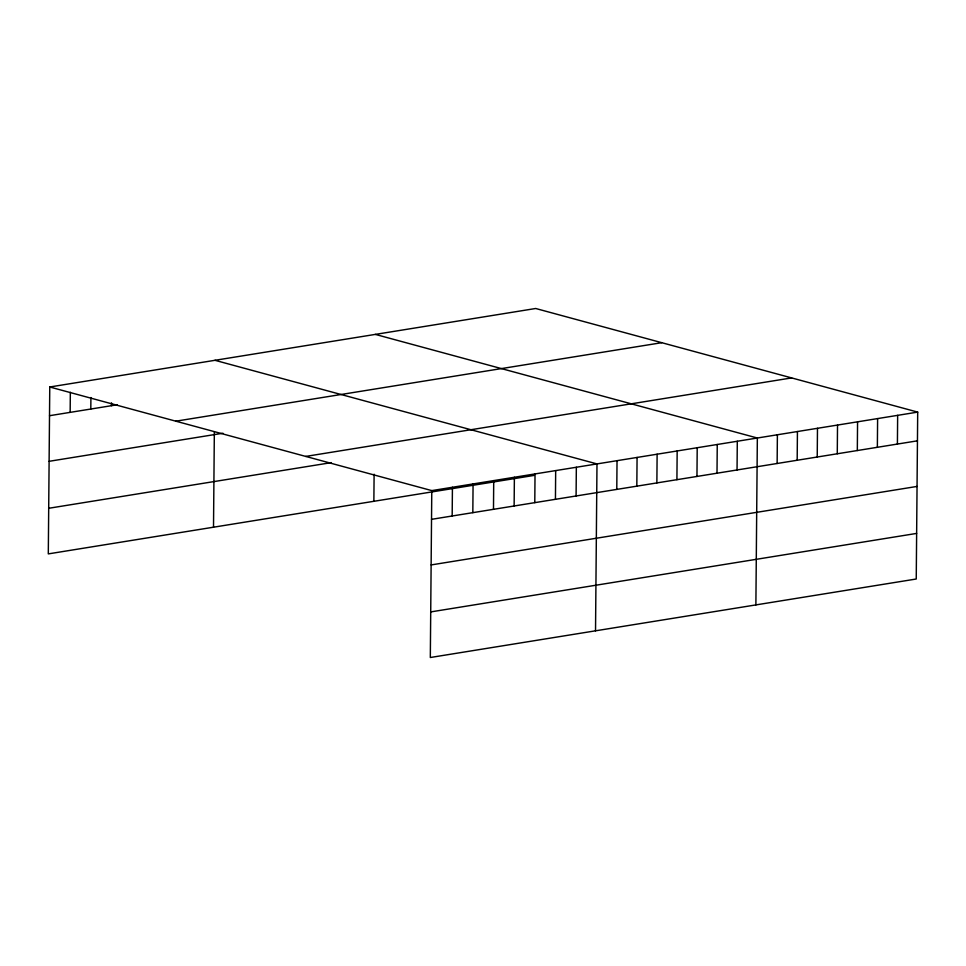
<?xml version="1.0" encoding="UTF-8"?>
<svg xmlns="http://www.w3.org/2000/svg" width="966" height="966" viewBox="0 0 966 966"><rect width="100%" height="100%" fill="white"/><g stroke="black" fill="none" stroke-linecap="round" stroke-linejoin="round"><path stroke-width="1.45" d="M49.761 386.992L431.778 490.607L430.317 657.508L916.239 579.008L917.7 412.108L535.683 308.492L49.761 386.992L48.3 553.892L534.222 475.393M70.156 412.373L70.337 392.268M90.804 409.041L90.913 397.545M111.464 405.696L111.488 402.834M213.51 527.195L214.343 431.766M373.866 501.294L374.108 474.221M452.173 515.989L452.426 487.275M472.821 512.656L473.074 483.942M493.481 509.324L493.723 480.597M514.129 505.979L514.383 477.264M534.778 502.646L535.031 473.932M555.438 499.313L555.679 470.599M576.086 495.981L576.34 467.254M595.527 630.822L596.988 463.921L214.971 360.306M616.779 489.4L617.033 460.685M636.823 486.164L637.077 457.449M656.868 482.928L657.122 454.201M676.912 479.691L677.166 450.965M696.957 476.443L697.211 447.729M717.001 473.207L717.255 444.493M737.046 469.971L737.3 441.257M755.883 604.909L757.344 438.021L375.327 334.393M777.135 463.499L777.388 434.772M797.179 460.263L797.433 431.536M817.224 457.015L817.477 428.3M837.268 453.779L837.522 425.064M857.313 450.542L857.567 421.828M877.357 447.306L877.611 418.592M897.402 444.07L897.655 415.344M49.508 415.706L117.357 404.742M175.824 421.188L661.746 342.689M49.109 461.313L222.917 433.227M305.703 456.423L791.637 377.911M48.698 508.285L331.314 462.629M431.778 490.607L917.7 412.108M431.524 519.334L917.446 440.822M431.126 564.929L917.048 486.429M430.715 611.913L916.637 533.413"/></g></svg>
